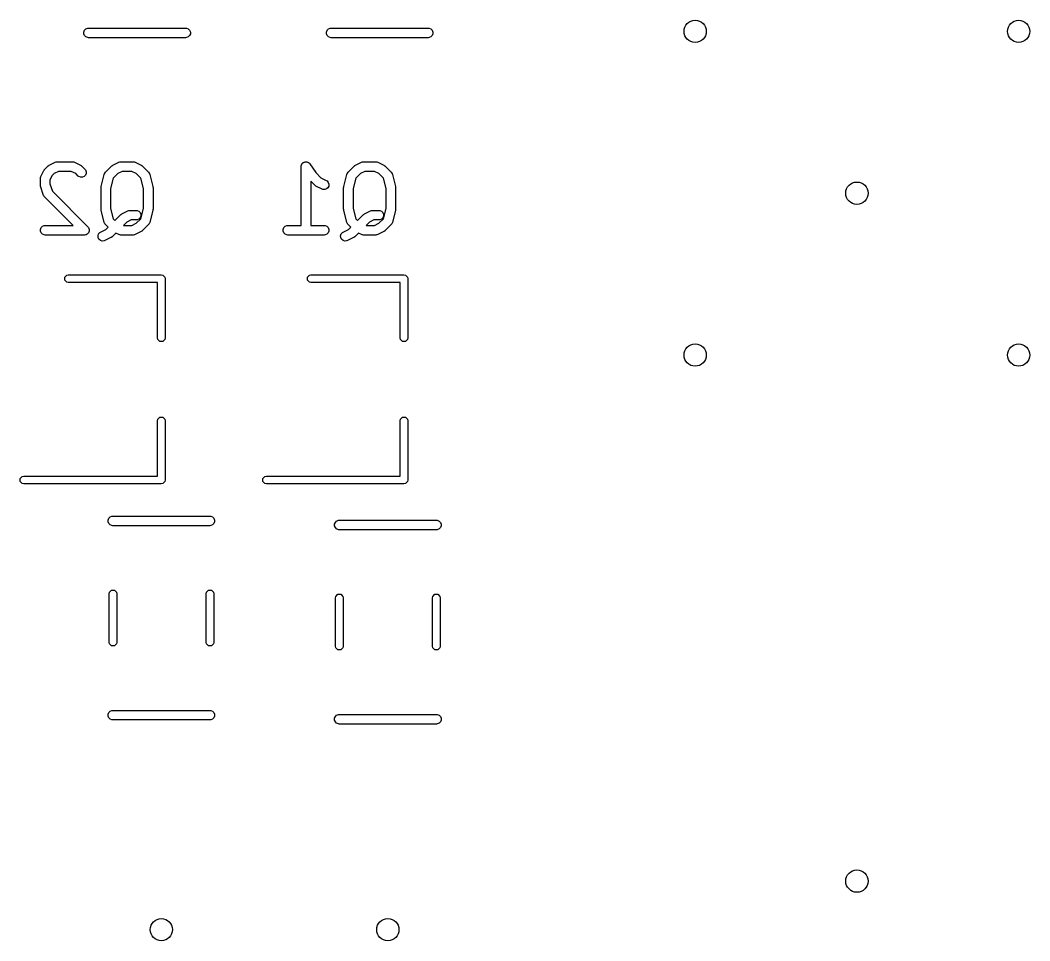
# Model space of a CAD drawing. Extents: x 4.92 to 7.13, y -4.79 to -3.32.
# Drawn here: x 6.509 to 7.133, y -4.665 to -4.096 of the extents above; entities that cross this region are included whole.
import ezdxf

# ---------------------------------------------------------------- set-up
doc = ezdxf.new("R2010")
doc.units = 0
doc.header["$MEASUREMENT"] = 0
doc.layers.add('BLACK', color=7, linetype='CONTINUOUS')

msp = doc.modelspace()

# ---------------------------------------------------------------- linework, layer by layer
at = {"layer": 'BLACK', "linetype": 'CONTINUOUS'}
for p, q in [((6.54817, -4.10348), (6.54861, -4.10242)), ((6.54817, -4.10463), (6.54817, -4.10348)), ((6.54861, -4.1057), (6.54817, -4.10463)), ((6.54861, -4.10242), (6.54942, -4.1016)), ((6.54942, -4.10651), (6.54861, -4.1057)), ((6.54942, -4.1016), (6.55049, -4.10116)), ((6.55049, -4.10695), (6.54942, -4.10651)), ((6.55049, -4.10116), (6.55106, -4.10111)), ((6.55106, -4.10701), (6.55049, -4.10695)), ((6.55106, -4.10111), (6.61106, -4.10111)), ((6.61106, -4.10701), (6.55106, -4.10701)), ((6.61106, -4.10111), (6.61164, -4.10116)), ((6.61164, -4.10695), (6.61106, -4.10701)), ((6.61164, -4.10116), (6.61271, -4.1016)), ((6.61271, -4.10651), (6.61164, -4.10695)), ((6.61271, -4.1016), (6.61352, -4.10242)), ((6.61352, -4.1057), (6.61271, -4.10651)), ((6.61352, -4.10242), (6.61396, -4.10348)), ((6.61396, -4.10463), (6.61352, -4.1057)), ((6.61396, -4.10348), (6.61396, -4.10463)), ((6.69817, -4.10348), (6.69861, -4.10242)), ((6.69817, -4.10463), (6.69817, -4.10348)), ((6.69861, -4.1057), (6.69817, -4.10463)), ((6.69861, -4.10242), (6.69942, -4.1016)), ((6.69942, -4.10651), (6.69861, -4.1057)), ((6.69942, -4.1016), (6.70049, -4.10116)), ((6.70049, -4.10695), (6.69942, -4.10651)), ((6.70049, -4.10116), (6.70106, -4.10111)), ((6.70106, -4.10701), (6.70049, -4.10695)), ((6.70106, -4.10111), (6.76106, -4.10111)), ((6.76106, -4.10701), (6.70106, -4.10701)), ((6.76106, -4.10111), (6.76164, -4.10116)), ((6.76164, -4.10695), (6.76106, -4.10701)), ((6.76164, -4.10116), (6.76271, -4.1016)), ((6.76271, -4.10651), (6.76164, -4.10695)), ((6.76271, -4.1016), (6.76352, -4.10242)), ((6.76352, -4.1057), (6.76271, -4.10651)), ((6.76352, -4.10242), (6.76396, -4.10348)), ((6.76396, -4.10463), (6.76352, -4.1057)), ((6.76396, -4.10348), (6.76396, -4.10463)), ((6.52379, -4.18848), (6.52398, -4.18826)), ((6.52398, -4.18826), (6.52586, -4.18638)), ((6.52586, -4.18638), (6.52608, -4.1862)), ((6.52608, -4.1862), (6.52613, -4.18614)), ((6.52613, -4.18614), (6.52622, -4.18608)), ((6.52622, -4.18608), (6.5263, -4.18601)), ((6.5263, -4.18601), (6.52637, -4.18598)), ((6.52637, -4.18598), (6.52662, -4.18583)), ((6.52662, -4.18583), (6.53037, -4.18395)), ((6.53037, -4.18395), (6.53091, -4.18375)), ((6.53091, -4.18375), (6.53102, -4.18374)), ((6.53102, -4.18374), (6.53112, -4.1837)), ((6.53112, -4.1837), (6.53169, -4.18364)), ((6.53169, -4.18364), (6.54107, -4.18364)), ((6.54107, -4.18364), (6.54164, -4.1837)), ((6.54164, -4.1837), (6.54174, -4.18374)), ((6.54174, -4.18374), (6.54185, -4.18375)), ((6.54185, -4.18375), (6.54239, -4.18395)), ((6.54239, -4.18395), (6.54614, -4.18583)), ((6.54614, -4.18583), (6.54638, -4.18598)), ((6.54638, -4.18598), (6.54646, -4.18601)), ((6.54646, -4.18601), (6.54654, -4.18608)), ((6.54654, -4.18608), (6.54663, -4.18614)), ((6.54663, -4.18614), (6.54668, -4.1862)), ((6.54668, -4.1862), (6.5469, -4.18638)), ((6.5469, -4.18638), (6.54878, -4.18826)), ((6.54878, -4.18826), (6.54915, -4.1887)), ((6.56148, -4.19013), (6.56523, -4.18638)), ((6.56523, -4.18638), (6.56545, -4.1862)), ((6.56545, -4.1862), (6.5655, -4.18614)), ((6.5655, -4.18614), (6.56559, -4.18608)), ((6.56559, -4.18608), (6.56567, -4.18601)), ((6.56567, -4.18601), (6.56575, -4.18598)), ((6.56575, -4.18598), (6.56599, -4.18583)), ((6.56599, -4.18583), (6.56974, -4.18395)), ((6.56974, -4.18395), (6.57028, -4.18375)), ((6.57028, -4.18375), (6.57039, -4.18374)), ((6.57039, -4.18374), (6.57049, -4.1837)), ((6.57049, -4.1837), (6.57106, -4.18364)), ((6.57106, -4.18364), (6.57856, -4.18364)), ((6.57856, -4.18364), (6.57914, -4.1837)), ((6.57914, -4.1837), (6.57924, -4.18374)), ((6.57924, -4.18374), (6.57934, -4.18375)), ((6.57934, -4.18375), (6.57988, -4.18395)), ((6.57988, -4.18395), (6.58363, -4.18583)), ((6.58363, -4.18583), (6.58388, -4.18598)), ((6.58388, -4.18598), (6.58395, -4.18601)), ((6.58395, -4.18601), (6.58403, -4.18608)), ((6.58403, -4.18608), (6.58412, -4.18614)), ((6.58412, -4.18614), (6.58417, -4.1862)), ((6.58417, -4.1862), (6.5844, -4.18638)), ((6.5844, -4.18638), (6.58815, -4.19013)), ((6.68249, -4.18659), (6.68255, -4.18602)), ((6.68249, -4.22301), (6.68249, -4.18659)), ((6.68249, -4.18659), (6.68249, -4.18659)), ((6.68249, -4.18659), (6.68249, -4.18659)), ((6.68249, -4.18659), (6.68249, -4.18659)), ((6.68255, -4.18602), (6.68266, -4.18575)), ((6.68266, -4.18575), (6.68272, -4.18546)), ((6.68272, -4.18546), (6.68288, -4.18522)), ((6.68288, -4.18522), (6.68299, -4.18495)), ((6.68299, -4.18495), (6.68319, -4.18475)), ((6.68319, -4.18475), (6.68336, -4.1845)), ((6.68336, -4.1845), (6.6836, -4.18434)), ((6.6836, -4.18434), (6.6838, -4.18414)), ((6.6838, -4.18414), (6.68407, -4.18403)), ((6.68407, -4.18403), (6.68432, -4.18387)), ((6.68432, -4.18387), (6.6846, -4.18381)), ((6.6846, -4.18381), (6.68487, -4.1837)), ((6.68487, -4.1837), (6.68516, -4.1837)), ((6.68516, -4.1837), (6.68545, -4.18364)), ((6.68545, -4.18364), (6.68573, -4.1837)), ((6.68573, -4.1837), (6.68602, -4.1837)), ((6.68602, -4.1837), (6.68629, -4.18381)), ((6.68629, -4.18381), (6.68658, -4.18387)), ((6.68658, -4.18387), (6.68682, -4.18403)), ((6.68682, -4.18403), (6.68708, -4.18414)), ((6.68708, -4.18414), (6.68729, -4.18435)), ((6.68729, -4.18435), (6.68753, -4.18451)), ((6.68753, -4.18451), (6.6879, -4.18495)), ((6.6879, -4.18495), (6.6879, -4.18495)), ((6.6879, -4.18495), (6.6879, -4.18496)), ((6.6879, -4.18496), (6.6879, -4.18496)), ((6.6879, -4.18496), (6.69149, -4.19034)), ((6.71148, -4.19013), (6.71523, -4.18638)), ((6.71523, -4.18638), (6.71545, -4.1862)), ((6.71545, -4.1862), (6.7155, -4.18614)), ((6.7155, -4.18614), (6.71559, -4.18608)), ((6.71559, -4.18608), (6.71567, -4.18601)), ((6.71567, -4.18601), (6.71575, -4.18598)), ((6.71575, -4.18598), (6.71599, -4.18583)), ((6.71599, -4.18583), (6.71974, -4.18395)), ((6.71974, -4.18395), (6.72028, -4.18375)), ((6.72028, -4.18375), (6.72039, -4.18374)), ((6.72039, -4.18374), (6.72049, -4.1837)), ((6.72049, -4.1837), (6.72106, -4.18364)), ((6.72106, -4.18364), (6.72856, -4.18364)), ((6.72856, -4.18364), (6.72914, -4.1837)), ((6.72914, -4.1837), (6.72924, -4.18374)), ((6.72924, -4.18374), (6.72934, -4.18375)), ((6.72934, -4.18375), (6.72988, -4.18395)), ((6.72988, -4.18395), (6.73363, -4.18583)), ((6.73363, -4.18583), (6.73388, -4.18598)), ((6.73388, -4.18598), (6.73395, -4.18601)), ((6.73395, -4.18601), (6.73403, -4.18608)), ((6.73403, -4.18608), (6.73412, -4.18614)), ((6.73412, -4.18614), (6.73417, -4.1862)), ((6.73417, -4.1862), (6.7344, -4.18638)), ((6.7344, -4.18638), (6.73815, -4.19013)), ((6.52124, -4.19409), (6.5213, -4.19352)), ((6.52124, -4.19784), (6.52124, -4.19409)), ((6.5213, -4.19352), (6.52134, -4.19342)), ((6.52134, -4.19342), (6.52135, -4.19331)), ((6.52135, -4.19331), (6.52155, -4.19277)), ((6.52155, -4.19277), (6.52343, -4.18902)), ((6.52343, -4.18902), (6.52358, -4.18878)), ((6.52358, -4.18878), (6.52361, -4.1887)), ((6.52361, -4.1887), (6.52368, -4.18862)), ((6.52368, -4.18862), (6.52374, -4.18853)), ((6.52374, -4.18853), (6.52379, -4.18848)), ((6.5285, -4.19209), (6.52715, -4.19479)), ((6.52969, -4.1909), (6.5285, -4.19209)), ((6.53239, -4.18955), (6.52969, -4.1909)), ((6.54037, -4.18955), (6.53239, -4.18955)), ((6.54307, -4.1909), (6.54037, -4.18955)), ((6.5446, -4.19243), (6.54307, -4.1909)), ((6.54505, -4.1928), (6.5446, -4.19243)), ((6.54611, -4.19324), (6.54505, -4.1928)), ((6.54727, -4.19324), (6.54611, -4.19324)), ((6.54833, -4.1928), (6.54727, -4.19324)), ((6.54915, -4.19198), (6.54833, -4.1928)), ((6.54915, -4.1887), (6.54959, -4.18977)), ((6.54959, -4.19092), (6.54915, -4.19198)), ((6.54959, -4.18977), (6.54959, -4.19092)), ((6.55882, -4.199), (6.5607, -4.1915)), ((6.5607, -4.1915), (6.56089, -4.19096)), ((6.56089, -4.19096), (6.56102, -4.19078)), ((6.56102, -4.19078), (6.56111, -4.19058)), ((6.56111, -4.19058), (6.56148, -4.19013)), ((6.56623, -4.19373), (6.56464, -4.20008)), ((6.56906, -4.1909), (6.56623, -4.19373)), ((6.57176, -4.18955), (6.56906, -4.1909)), ((6.57786, -4.18955), (6.57176, -4.18955)), ((6.58056, -4.1909), (6.57786, -4.18955)), ((6.58339, -4.19373), (6.58056, -4.1909)), ((6.58498, -4.20008), (6.58339, -4.19373)), ((6.58815, -4.19013), (6.58852, -4.19058)), ((6.58852, -4.19058), (6.5886, -4.19078)), ((6.5886, -4.19078), (6.58873, -4.19096)), ((6.58873, -4.19096), (6.58893, -4.1915)), ((6.58893, -4.1915), (6.5908, -4.199)), ((6.69149, -4.19034), (6.69469, -4.19354)), ((6.69469, -4.19354), (6.69801, -4.1952)), ((6.70882, -4.199), (6.7107, -4.1915)), ((6.7107, -4.1915), (6.71089, -4.19096)), ((6.71089, -4.19096), (6.71102, -4.19078)), ((6.71102, -4.19078), (6.71111, -4.19058)), ((6.71111, -4.19058), (6.71148, -4.19013)), ((6.71623, -4.19373), (6.71464, -4.20008)), ((6.71906, -4.1909), (6.71623, -4.19373)), ((6.72176, -4.18955), (6.71906, -4.1909)), ((6.72786, -4.18955), (6.72176, -4.18955)), ((6.73056, -4.1909), (6.72786, -4.18955)), ((6.73339, -4.19373), (6.73056, -4.1909)), ((6.73498, -4.20008), (6.73339, -4.19373)), ((6.73815, -4.19013), (6.73852, -4.19058)), ((6.73852, -4.19058), (6.7386, -4.19078)), ((6.7386, -4.19078), (6.73873, -4.19096)), ((6.73873, -4.19096), (6.73893, -4.1915)), ((6.73893, -4.1915), (6.7408, -4.199)), ((6.52127, -4.19813), (6.52124, -4.19784)), ((6.52126, -4.19821), (6.52127, -4.19813)), ((6.52129, -4.19831), (6.52126, -4.19821)), ((6.5213, -4.19842), (6.52129, -4.19831)), ((6.52133, -4.19849), (6.5213, -4.19842)), ((6.52139, -4.19878), (6.52133, -4.19849)), ((6.52327, -4.2044), (6.52139, -4.19878)), ((6.52715, -4.19479), (6.52715, -4.19736)), ((6.52715, -4.19736), (6.52865, -4.20187)), ((6.55874, -4.19957), (6.55877, -4.19936)), ((6.55875, -4.19962), (6.55874, -4.19957)), ((6.55874, -4.19972), (6.55875, -4.19962)), ((6.55874, -4.21284), (6.55874, -4.19972)), ((6.55877, -4.19936), (6.55879, -4.19914)), ((6.55879, -4.19914), (6.55881, -4.1991)), ((6.55881, -4.1991), (6.55882, -4.199)), ((6.56464, -4.20008), (6.56464, -4.21248)), ((6.58498, -4.21248), (6.58498, -4.20008)), ((6.5908, -4.199), (6.59082, -4.1991)), ((6.59082, -4.1991), (6.59083, -4.19914)), ((6.59083, -4.19914), (6.59085, -4.19936)), ((6.59085, -4.19936), (6.59089, -4.19957)), ((6.59089, -4.19957), (6.59088, -4.19962)), ((6.59088, -4.19962), (6.59089, -4.19972)), ((6.59089, -4.19972), (6.59089, -4.21284)), ((6.69085, -4.19806), (6.6884, -4.1956)), ((6.6884, -4.1956), (6.6884, -4.22301)), ((6.69108, -4.19824), (6.69085, -4.19806)), ((6.69113, -4.1983), (6.69108, -4.19824)), ((6.69122, -4.19836), (6.69113, -4.1983)), ((6.6913, -4.19842), (6.69122, -4.19836)), ((6.69137, -4.19845), (6.6913, -4.19842)), ((6.69162, -4.19861), (6.69137, -4.19845)), ((6.69537, -4.20048), (6.69162, -4.19861)), ((6.69591, -4.20069), (6.69537, -4.20048)), ((6.69706, -4.20077), (6.69591, -4.20069)), ((6.69815, -4.20041), (6.69706, -4.20077)), ((6.69801, -4.1952), (6.6985, -4.19551)), ((6.69902, -4.19965), (6.69815, -4.20041)), ((6.6985, -4.19551), (6.69926, -4.19638)), ((6.69954, -4.19862), (6.69902, -4.19965)), ((6.69926, -4.19638), (6.69962, -4.19747)), ((6.69962, -4.19747), (6.69954, -4.19862)), ((6.70874, -4.19957), (6.70877, -4.19936)), ((6.70875, -4.19962), (6.70874, -4.19957)), ((6.70874, -4.19972), (6.70875, -4.19962)), ((6.70874, -4.21284), (6.70874, -4.19972)), ((6.70877, -4.19936), (6.70879, -4.19914)), ((6.70879, -4.19914), (6.70881, -4.1991)), ((6.70881, -4.1991), (6.70882, -4.199)), ((6.71464, -4.20008), (6.71464, -4.21248)), ((6.73498, -4.21248), (6.73498, -4.20008)), ((6.7408, -4.199), (6.74082, -4.1991)), ((6.74082, -4.1991), (6.74083, -4.19914)), ((6.74083, -4.19914), (6.74085, -4.19936)), ((6.74085, -4.19936), (6.74089, -4.19957)), ((6.74089, -4.19957), (6.74088, -4.19962)), ((6.74088, -4.19962), (6.74089, -4.19972)), ((6.74089, -4.19972), (6.74089, -4.21284)), ((6.5235, -4.20493), (6.52327, -4.2044)), ((6.52357, -4.20501), (6.5235, -4.20493)), ((6.52361, -4.20511), (6.52357, -4.20501)), ((6.52398, -4.20556), (6.52361, -4.20511)), ((6.54144, -4.22301), (6.52398, -4.20556)), ((6.52865, -4.20187), (6.55065, -4.22388)), ((6.55875, -4.21294), (6.55874, -4.21284)), ((6.55874, -4.21299), (6.55875, -4.21294)), ((6.55877, -4.2132), (6.55874, -4.21299)), ((6.55879, -4.21342), (6.55877, -4.2132)), ((6.56464, -4.21248), (6.56623, -4.21883)), ((6.58339, -4.21883), (6.58498, -4.21248)), ((6.59085, -4.2132), (6.59083, -4.21342)), ((6.59089, -4.21299), (6.59085, -4.2132)), ((6.59089, -4.21284), (6.59088, -4.21294)), ((6.59088, -4.21294), (6.59089, -4.21299)), ((6.70875, -4.21294), (6.70874, -4.21284)), ((6.70874, -4.21299), (6.70875, -4.21294)), ((6.70877, -4.2132), (6.70874, -4.21299)), ((6.70879, -4.21342), (6.70877, -4.2132)), ((6.71464, -4.21248), (6.71623, -4.21883)), ((6.73339, -4.21883), (6.73498, -4.21248)), ((6.74085, -4.2132), (6.74083, -4.21342)), ((6.74089, -4.21299), (6.74085, -4.2132)), ((6.74089, -4.21284), (6.74088, -4.21294)), ((6.74088, -4.21294), (6.74089, -4.21299)), ((6.55881, -4.21346), (6.55879, -4.21342)), ((6.55882, -4.21356), (6.55881, -4.21346)), ((6.5607, -4.22106), (6.55882, -4.21356)), ((6.56623, -4.21883), (6.56731, -4.21991)), ((6.56731, -4.21991), (6.57085, -4.21638)), ((6.57085, -4.21638), (6.57108, -4.21619)), ((6.57108, -4.21619), (6.57113, -4.21613)), ((6.57113, -4.21613), (6.57122, -4.21608)), ((6.57122, -4.21608), (6.5713, -4.21601)), ((6.5713, -4.21601), (6.57137, -4.21598)), ((6.57137, -4.21598), (6.57162, -4.21582)), ((6.57162, -4.21582), (6.57537, -4.21395)), ((6.57537, -4.21395), (6.57591, -4.21374)), ((6.57591, -4.21374), (6.57601, -4.21374)), ((6.57601, -4.21374), (6.57611, -4.21369)), ((6.57611, -4.21369), (6.57669, -4.21364)), ((6.57669, -4.21364), (6.58044, -4.21364)), ((6.58044, -4.21364), (6.58101, -4.21369)), ((6.58101, -4.21949), (6.58044, -4.21954)), ((6.58056, -4.22166), (6.58339, -4.21883)), ((6.58101, -4.21369), (6.58208, -4.21414)), ((6.58208, -4.21905), (6.58101, -4.21949)), ((6.58208, -4.21414), (6.58289, -4.21495)), ((6.58289, -4.21823), (6.58208, -4.21905)), ((6.58289, -4.21495), (6.58333, -4.21601)), ((6.58333, -4.21717), (6.58289, -4.21823)), ((6.58333, -4.21601), (6.58333, -4.21717)), ((6.5908, -4.21356), (6.58893, -4.22106)), ((6.59082, -4.21346), (6.5908, -4.21356)), ((6.59083, -4.21342), (6.59082, -4.21346)), ((6.70881, -4.21346), (6.70879, -4.21342)), ((6.70882, -4.21356), (6.70881, -4.21346)), ((6.7107, -4.22106), (6.70882, -4.21356)), ((6.71623, -4.21883), (6.71731, -4.21991)), ((6.71731, -4.21991), (6.72085, -4.21638)), ((6.72085, -4.21638), (6.72108, -4.21619)), ((6.72108, -4.21619), (6.72113, -4.21613)), ((6.72113, -4.21613), (6.72122, -4.21608)), ((6.72122, -4.21608), (6.7213, -4.21601)), ((6.7213, -4.21601), (6.72137, -4.21598)), ((6.72137, -4.21598), (6.72162, -4.21582)), ((6.72162, -4.21582), (6.72537, -4.21395)), ((6.72537, -4.21395), (6.72591, -4.21374)), ((6.72591, -4.21374), (6.72601, -4.21374)), ((6.72601, -4.21374), (6.72611, -4.21369)), ((6.72611, -4.21369), (6.72669, -4.21364)), ((6.72669, -4.21364), (6.73044, -4.21364)), ((6.73044, -4.21364), (6.73101, -4.21369)), ((6.73101, -4.21949), (6.73044, -4.21954)), ((6.73056, -4.22166), (6.73339, -4.21883)), ((6.73101, -4.21369), (6.73208, -4.21414)), ((6.73208, -4.21905), (6.73101, -4.21949)), ((6.73208, -4.21414), (6.73289, -4.21495)), ((6.73289, -4.21823), (6.73208, -4.21905)), ((6.73289, -4.21495), (6.73333, -4.21601)), ((6.73333, -4.21717), (6.73289, -4.21823)), ((6.73333, -4.21601), (6.73333, -4.21717)), ((6.7408, -4.21356), (6.73893, -4.22106)), ((6.74082, -4.21346), (6.7408, -4.21356)), ((6.74083, -4.21342), (6.74082, -4.21346)), ((6.5213, -4.22539), (6.52174, -4.22432)), ((6.5213, -4.22654), (6.5213, -4.22539)), ((6.52174, -4.22432), (6.52255, -4.22351)), ((6.52255, -4.22351), (6.52362, -4.22307)), ((6.52362, -4.22307), (6.52419, -4.22301)), ((6.52419, -4.22301), (6.54144, -4.22301)), ((6.55065, -4.22388), (6.55102, -4.22432)), ((6.55102, -4.22432), (6.55146, -4.22539)), ((6.55146, -4.22539), (6.55146, -4.22654)), ((6.55849, -4.22707), (6.56181, -4.22541)), ((6.56089, -4.2216), (6.5607, -4.22106)), ((6.56102, -4.22178), (6.56089, -4.2216)), ((6.56111, -4.22198), (6.56102, -4.22178)), ((6.56148, -4.22243), (6.56111, -4.22198)), ((6.56314, -4.22409), (6.56148, -4.22243)), ((6.56181, -4.22541), (6.56314, -4.22409)), ((6.57469, -4.22089), (6.57257, -4.22301)), ((6.57257, -4.22301), (6.57786, -4.22301)), ((6.57738, -4.21954), (6.57469, -4.22089)), ((6.58044, -4.21954), (6.57738, -4.21954)), ((6.57786, -4.22301), (6.58056, -4.22166)), ((6.58815, -4.22243), (6.5844, -4.22618)), ((6.58852, -4.22198), (6.58815, -4.22243)), ((6.5886, -4.22178), (6.58852, -4.22198)), ((6.58873, -4.2216), (6.5886, -4.22178)), ((6.58893, -4.22106), (6.58873, -4.2216)), ((6.6713, -4.22539), (6.67174, -4.22432)), ((6.6713, -4.22654), (6.6713, -4.22539)), ((6.67174, -4.22432), (6.67255, -4.22351)), ((6.67255, -4.22351), (6.67362, -4.22307)), ((6.67362, -4.22307), (6.67419, -4.22301)), ((6.67419, -4.22301), (6.68249, -4.22301)), ((6.6884, -4.22301), (6.69669, -4.22301)), ((6.69669, -4.22301), (6.69727, -4.22307)), ((6.69727, -4.22307), (6.69833, -4.22351)), ((6.69833, -4.22351), (6.69915, -4.22432)), ((6.69915, -4.22432), (6.69959, -4.22539)), ((6.69959, -4.22539), (6.69959, -4.22654)), ((6.70849, -4.22707), (6.71181, -4.22541)), ((6.71089, -4.2216), (6.7107, -4.22106)), ((6.71102, -4.22178), (6.71089, -4.2216)), ((6.71111, -4.22198), (6.71102, -4.22178)), ((6.71148, -4.22243), (6.71111, -4.22198)), ((6.71314, -4.22409), (6.71148, -4.22243)), ((6.71181, -4.22541), (6.71314, -4.22409)), ((6.72469, -4.22089), (6.72257, -4.22301)), ((6.72257, -4.22301), (6.72786, -4.22301)), ((6.72738, -4.21954), (6.72469, -4.22089)), ((6.73044, -4.21954), (6.72738, -4.21954)), ((6.72786, -4.22301), (6.73056, -4.22166)), ((6.73815, -4.22243), (6.7344, -4.22618)), ((6.73852, -4.22198), (6.73815, -4.22243)), ((6.7386, -4.22178), (6.73852, -4.22198)), ((6.73873, -4.2216), (6.7386, -4.22178)), ((6.73893, -4.22106), (6.73873, -4.2216)), ((6.52174, -4.22761), (6.5213, -4.22654)), ((6.52255, -4.22842), (6.52174, -4.22761)), ((6.52362, -4.22886), (6.52255, -4.22842)), ((6.52419, -4.22892), (6.52362, -4.22886)), ((6.54857, -4.22892), (6.52419, -4.22892)), ((6.54914, -4.22886), (6.54857, -4.22892)), ((6.54945, -4.22873), (6.54914, -4.22886)), ((6.55021, -4.22842), (6.54945, -4.22873)), ((6.55102, -4.22761), (6.55021, -4.22842)), ((6.55146, -4.22654), (6.55102, -4.22761)), ((6.55688, -4.22935), (6.55725, -4.22825)), ((6.55697, -4.23049), (6.55688, -4.22935)), ((6.55748, -4.23152), (6.55697, -4.23049)), ((6.55725, -4.22825), (6.558, -4.22738)), ((6.55835, -4.23228), (6.55748, -4.23152)), ((6.558, -4.22738), (6.55849, -4.22707)), ((6.56488, -4.23048), (6.56113, -4.23236)), ((6.56513, -4.23032), (6.56488, -4.23048)), ((6.5652, -4.23029), (6.56513, -4.23032)), ((6.56529, -4.23023), (6.5652, -4.23029)), ((6.56537, -4.23017), (6.56529, -4.23023)), ((6.56543, -4.23011), (6.56537, -4.23017)), ((6.56565, -4.22993), (6.56543, -4.23011)), ((6.5679, -4.22768), (6.56565, -4.22993)), ((6.56974, -4.22861), (6.5679, -4.22768)), ((6.57028, -4.22881), (6.56974, -4.22861)), ((6.57039, -4.22882), (6.57028, -4.22881)), ((6.57049, -4.22886), (6.57039, -4.22882)), ((6.57106, -4.22892), (6.57049, -4.22886)), ((6.57856, -4.22892), (6.57106, -4.22892)), ((6.57914, -4.22886), (6.57856, -4.22892)), ((6.57924, -4.22882), (6.57914, -4.22886)), ((6.57934, -4.22881), (6.57924, -4.22882)), ((6.57988, -4.22861), (6.57934, -4.22881)), ((6.58363, -4.22673), (6.57988, -4.22861)), ((6.58388, -4.22658), (6.58363, -4.22673)), ((6.58395, -4.22655), (6.58388, -4.22658)), ((6.58403, -4.22648), (6.58395, -4.22655)), ((6.58412, -4.22642), (6.58403, -4.22648)), ((6.58417, -4.22636), (6.58412, -4.22642)), ((6.5844, -4.22618), (6.58417, -4.22636)), ((6.67174, -4.22761), (6.6713, -4.22654)), ((6.67255, -4.22842), (6.67174, -4.22761)), ((6.67362, -4.22886), (6.67255, -4.22842)), ((6.67419, -4.22892), (6.67362, -4.22886)), ((6.69669, -4.22892), (6.67419, -4.22892)), ((6.69727, -4.22886), (6.69669, -4.22892)), ((6.69833, -4.22842), (6.69727, -4.22886)), ((6.69915, -4.22761), (6.69833, -4.22842)), ((6.69959, -4.22654), (6.69915, -4.22761)), ((6.70688, -4.22935), (6.70725, -4.22825)), ((6.70697, -4.23049), (6.70688, -4.22935)), ((6.70748, -4.23152), (6.70697, -4.23049)), ((6.70725, -4.22825), (6.708, -4.22738)), ((6.70835, -4.23228), (6.70748, -4.23152)), ((6.708, -4.22738), (6.70849, -4.22707)), ((6.71488, -4.23048), (6.71113, -4.23236)), ((6.71513, -4.23032), (6.71488, -4.23048)), ((6.7152, -4.23029), (6.71513, -4.23032)), ((6.71529, -4.23023), (6.7152, -4.23029)), ((6.71537, -4.23017), (6.71529, -4.23023)), ((6.71543, -4.23011), (6.71537, -4.23017)), ((6.71565, -4.22993), (6.71543, -4.23011)), ((6.7179, -4.22768), (6.71565, -4.22993)), ((6.71974, -4.22861), (6.7179, -4.22768)), ((6.72028, -4.22881), (6.71974, -4.22861)), ((6.72039, -4.22882), (6.72028, -4.22881)), ((6.72049, -4.22886), (6.72039, -4.22882)), ((6.72106, -4.22892), (6.72049, -4.22886)), ((6.72856, -4.22892), (6.72106, -4.22892)), ((6.72914, -4.22886), (6.72856, -4.22892)), ((6.72924, -4.22882), (6.72914, -4.22886)), ((6.72934, -4.22881), (6.72924, -4.22882)), ((6.72988, -4.22861), (6.72934, -4.22881)), ((6.73363, -4.22673), (6.72988, -4.22861)), ((6.73388, -4.22658), (6.73363, -4.22673)), ((6.73395, -4.22655), (6.73388, -4.22658)), ((6.73403, -4.22648), (6.73395, -4.22655)), ((6.73412, -4.22642), (6.73403, -4.22648)), ((6.73417, -4.22636), (6.73412, -4.22642)), ((6.7344, -4.22618), (6.73417, -4.22636)), ((6.55945, -4.23264), (6.55835, -4.23228)), ((6.56059, -4.23256), (6.55945, -4.23264)), ((6.56113, -4.23236), (6.56059, -4.23256)), ((6.70945, -4.23264), (6.70835, -4.23228)), ((6.71059, -4.23256), (6.70945, -4.23264)), ((6.71113, -4.23236), (6.71059, -4.23256)), ((6.53632, -4.25495), (6.5376, -4.25367)), ((6.53632, -4.25676), (6.53632, -4.25495)), ((6.5376, -4.25804), (6.53632, -4.25676)), ((6.5376, -4.25367), (6.53851, -4.25349)), ((6.53851, -4.25349), (6.59599, -4.25349)), ((6.59599, -4.25349), (6.59689, -4.25367)), ((6.59689, -4.25367), (6.59817, -4.25495)), ((6.59817, -4.25495), (6.59835, -4.25585)), ((6.59835, -4.25585), (6.59835, -4.29247)), ((6.68632, -4.25495), (6.6876, -4.25367)), ((6.68632, -4.25676), (6.68632, -4.25495)), ((6.6876, -4.25804), (6.68632, -4.25676)), ((6.6876, -4.25367), (6.68851, -4.25349)), ((6.68851, -4.25349), (6.74599, -4.25349)), ((6.74599, -4.25349), (6.74689, -4.25367)), ((6.74689, -4.25367), (6.74817, -4.25495)), ((6.74817, -4.25495), (6.74835, -4.25585)), ((6.74835, -4.25585), (6.74835, -4.29247)), ((6.53851, -4.25822), (6.5376, -4.25804)), ((6.59362, -4.25822), (6.53851, -4.25822)), ((6.59362, -4.29247), (6.59362, -4.25822)), ((6.68851, -4.25822), (6.6876, -4.25804)), ((6.74362, -4.25822), (6.68851, -4.25822)), ((6.74362, -4.29247), (6.74362, -4.25822)), ((6.5938, -4.29337), (6.59362, -4.29247)), ((6.59508, -4.29465), (6.5938, -4.29337)), ((6.59817, -4.29337), (6.59689, -4.29465)), ((6.59835, -4.29247), (6.59817, -4.29337)), ((6.7438, -4.29337), (6.74362, -4.29247)), ((6.74508, -4.29465), (6.7438, -4.29337)), ((6.74817, -4.29337), (6.74689, -4.29465)), ((6.74835, -4.29247), (6.74817, -4.29337)), ((6.59689, -4.29465), (6.59508, -4.29465)), ((6.74689, -4.29465), (6.74508, -4.29465)), ((6.59362, -4.34365), (6.5938, -4.34275)), ((6.59362, -4.3779), (6.59362, -4.34365)), ((6.5938, -4.34275), (6.59508, -4.34147)), ((6.59508, -4.34147), (6.59689, -4.34147)), ((6.59689, -4.34147), (6.59817, -4.34275)), ((6.59817, -4.34275), (6.59835, -4.34365)), ((6.59835, -4.34365), (6.59835, -4.38026)), ((6.74362, -4.34365), (6.7438, -4.34275)), ((6.74362, -4.3779), (6.74362, -4.34365)), ((6.7438, -4.34275), (6.74508, -4.34147)), ((6.74508, -4.34147), (6.74689, -4.34147)), ((6.74689, -4.34147), (6.74817, -4.34275)), ((6.74817, -4.34275), (6.74835, -4.34365)), ((6.74835, -4.34365), (6.74835, -4.38026)), ((6.50876, -4.37936), (6.51004, -4.37808)), ((6.50876, -4.38117), (6.50876, -4.37936)), ((6.51004, -4.38245), (6.50876, -4.38117)), ((6.51004, -4.37808), (6.51095, -4.3779)), ((6.51095, -4.3779), (6.59362, -4.3779)), ((6.59817, -4.38117), (6.59689, -4.38245)), ((6.59835, -4.38026), (6.59817, -4.38117)), ((6.65876, -4.37936), (6.66004, -4.37808)), ((6.65876, -4.38117), (6.65876, -4.37936)), ((6.66004, -4.38245), (6.65876, -4.38117)), ((6.66004, -4.37808), (6.66095, -4.3779)), ((6.66095, -4.3779), (6.74362, -4.3779)), ((6.74817, -4.38117), (6.74689, -4.38245)), ((6.74835, -4.38026), (6.74817, -4.38117)), ((6.51095, -4.38263), (6.51004, -4.38245)), ((6.59599, -4.38263), (6.51095, -4.38263)), ((6.59689, -4.38245), (6.59599, -4.38263)), ((6.66095, -4.38263), (6.66004, -4.38245)), ((6.74599, -4.38263), (6.66095, -4.38263)), ((6.74689, -4.38245), (6.74599, -4.38263)), ((6.56317, -4.40498), (6.56361, -4.40392)), ((6.56317, -4.40613), (6.56317, -4.40498)), ((6.56361, -4.4072), (6.56317, -4.40613)), ((6.56361, -4.40392), (6.56442, -4.4031)), ((6.56442, -4.4031), (6.56549, -4.40266)), ((6.56549, -4.40266), (6.56606, -4.40261)), ((6.56606, -4.40261), (6.62606, -4.40261)), ((6.62606, -4.40261), (6.62664, -4.40266)), ((6.62664, -4.40266), (6.62771, -4.4031)), ((6.62771, -4.4031), (6.62852, -4.40392)), ((6.62852, -4.40392), (6.62896, -4.40498)), ((6.62896, -4.40613), (6.62852, -4.4072)), ((6.62896, -4.40498), (6.62896, -4.40613)), ((6.70317, -4.40748), (6.70361, -4.40642)), ((6.70361, -4.40642), (6.70442, -4.4056)), ((6.70442, -4.4056), (6.70549, -4.40516)), ((6.70549, -4.40516), (6.70606, -4.40511)), ((6.70606, -4.40511), (6.76606, -4.40511)), ((6.76606, -4.40511), (6.76664, -4.40516)), ((6.76664, -4.40516), (6.76771, -4.4056)), ((6.76771, -4.4056), (6.76852, -4.40642)), ((6.76852, -4.40642), (6.76896, -4.40748)), ((6.56442, -4.40801), (6.56361, -4.4072)), ((6.56549, -4.40845), (6.56442, -4.40801)), ((6.56606, -4.40851), (6.56549, -4.40845)), ((6.62606, -4.40851), (6.56606, -4.40851)), ((6.62664, -4.40845), (6.62606, -4.40851)), ((6.62771, -4.40801), (6.62664, -4.40845)), ((6.62852, -4.4072), (6.62771, -4.40801)), ((6.70317, -4.40863), (6.70317, -4.40748)), ((6.70361, -4.4097), (6.70317, -4.40863)), ((6.70442, -4.41051), (6.70361, -4.4097)), ((6.70549, -4.41095), (6.70442, -4.41051)), ((6.70606, -4.41101), (6.70549, -4.41095)), ((6.76606, -4.41101), (6.70606, -4.41101)), ((6.76664, -4.41095), (6.76606, -4.41101)), ((6.76771, -4.41051), (6.76664, -4.41095)), ((6.76852, -4.4097), (6.76771, -4.41051)), ((6.76896, -4.40863), (6.76852, -4.4097)), ((6.76896, -4.40748), (6.76896, -4.40863)), ((6.5637, -4.45056), (6.56388, -4.44965)), ((6.56388, -4.44965), (6.56516, -4.44838)), ((6.56516, -4.44838), (6.56697, -4.44838)), ((6.56697, -4.44838), (6.56825, -4.44965)), ((6.56825, -4.44965), (6.56843, -4.45056)), ((6.6237, -4.45056), (6.62388, -4.44965)), ((6.62388, -4.44965), (6.62516, -4.44838)), ((6.62516, -4.44838), (6.62697, -4.44838)), ((6.62697, -4.44838), (6.62825, -4.44965)), ((6.62825, -4.44965), (6.62843, -4.45056)), ((6.5637, -4.48056), (6.5637, -4.45056)), ((6.56843, -4.45056), (6.56843, -4.48056)), ((6.6237, -4.48056), (6.6237, -4.45056)), ((6.62843, -4.45056), (6.62843, -4.48056)), ((6.7037, -4.45306), (6.70388, -4.45215)), ((6.7037, -4.48306), (6.7037, -4.45306)), ((6.70388, -4.45215), (6.70516, -4.45088)), ((6.70516, -4.45088), (6.70697, -4.45088)), ((6.70697, -4.45088), (6.70825, -4.45215)), ((6.70825, -4.45215), (6.70843, -4.45306)), ((6.70843, -4.45306), (6.70843, -4.48306)), ((6.7637, -4.45306), (6.76388, -4.45215)), ((6.7637, -4.48306), (6.7637, -4.45306)), ((6.76388, -4.45215), (6.76516, -4.45088)), ((6.76516, -4.45088), (6.76697, -4.45088)), ((6.76697, -4.45088), (6.76825, -4.45215)), ((6.76825, -4.45215), (6.76843, -4.45306)), ((6.76843, -4.45306), (6.76843, -4.48306)), ((6.56388, -4.48146), (6.5637, -4.48056)), ((6.56516, -4.48274), (6.56388, -4.48146)), ((6.56825, -4.48146), (6.56697, -4.48274)), ((6.56843, -4.48056), (6.56825, -4.48146)), ((6.62388, -4.48146), (6.6237, -4.48056)), ((6.62516, -4.48274), (6.62388, -4.48146)), ((6.62825, -4.48146), (6.62697, -4.48274)), ((6.62843, -4.48056), (6.62825, -4.48146)), ((6.56697, -4.48274), (6.56516, -4.48274)), ((6.62697, -4.48274), (6.62516, -4.48274)), ((6.70388, -4.48396), (6.7037, -4.48306)), ((6.70516, -4.48524), (6.70388, -4.48396)), ((6.70697, -4.48524), (6.70516, -4.48524)), ((6.70825, -4.48396), (6.70697, -4.48524)), ((6.70843, -4.48306), (6.70825, -4.48396)), ((6.76388, -4.48396), (6.7637, -4.48306)), ((6.76516, -4.48524), (6.76388, -4.48396)), ((6.76697, -4.48524), (6.76516, -4.48524)), ((6.76825, -4.48396), (6.76697, -4.48524)), ((6.76843, -4.48306), (6.76825, -4.48396)), ((6.56317, -4.52498), (6.56361, -4.52392)), ((6.56317, -4.52613), (6.56317, -4.52498)), ((6.56361, -4.52392), (6.56442, -4.5231)), ((6.56442, -4.5231), (6.56549, -4.52266)), ((6.56549, -4.52266), (6.56606, -4.52261)), ((6.56606, -4.52261), (6.62606, -4.52261)), ((6.62606, -4.52261), (6.62664, -4.52266)), ((6.62664, -4.52266), (6.62771, -4.5231)), ((6.62771, -4.5231), (6.62852, -4.52392)), ((6.62852, -4.52392), (6.62896, -4.52498)), ((6.62896, -4.52498), (6.62896, -4.52613)), ((6.70442, -4.5256), (6.70549, -4.52516)), ((6.70549, -4.52516), (6.70606, -4.52511)), ((6.70606, -4.52511), (6.76606, -4.52511)), ((6.76606, -4.52511), (6.76664, -4.52516)), ((6.76664, -4.52516), (6.76771, -4.5256)), ((6.56361, -4.5272), (6.56317, -4.52613)), ((6.56442, -4.52801), (6.56361, -4.5272)), ((6.56549, -4.52845), (6.56442, -4.52801)), ((6.56606, -4.52851), (6.56549, -4.52845)), ((6.62606, -4.52851), (6.56606, -4.52851)), ((6.62664, -4.52845), (6.62606, -4.52851)), ((6.62771, -4.52801), (6.62664, -4.52845)), ((6.62852, -4.5272), (6.62771, -4.52801)), ((6.62896, -4.52613), (6.62852, -4.5272)), ((6.70317, -4.52748), (6.70361, -4.52642)), ((6.70317, -4.52863), (6.70317, -4.52748)), ((6.70361, -4.5297), (6.70317, -4.52863)), ((6.70361, -4.52642), (6.70442, -4.5256)), ((6.70442, -4.53051), (6.70361, -4.5297)), ((6.70549, -4.53095), (6.70442, -4.53051)), ((6.70606, -4.53101), (6.70549, -4.53095)), ((6.76606, -4.53101), (6.70606, -4.53101)), ((6.76664, -4.53095), (6.76606, -4.53101)), ((6.76771, -4.53051), (6.76664, -4.53095)), ((6.76771, -4.5256), (6.76852, -4.52642)), ((6.76852, -4.5297), (6.76771, -4.53051)), ((6.76852, -4.52642), (6.76896, -4.52748)), ((6.76896, -4.52863), (6.76852, -4.5297)), ((6.76896, -4.52748), (6.76896, -4.52863))]:
    msp.add_line(p, q, dxfattribs=at)
at = {"layer": 'BLACK'}
for centre in [(6.92606, -4.10306), (7.12606, -4.10306), (7.02606, -4.20306), (6.92606, -4.30306), (7.12606, -4.30306), (7.02606, -4.62806), (6.59606, -4.65806), (6.73606, -4.65806)]:
    msp.add_circle(centre, 0.00689, dxfattribs=at)

doc.saveas('drawing.dxf')
